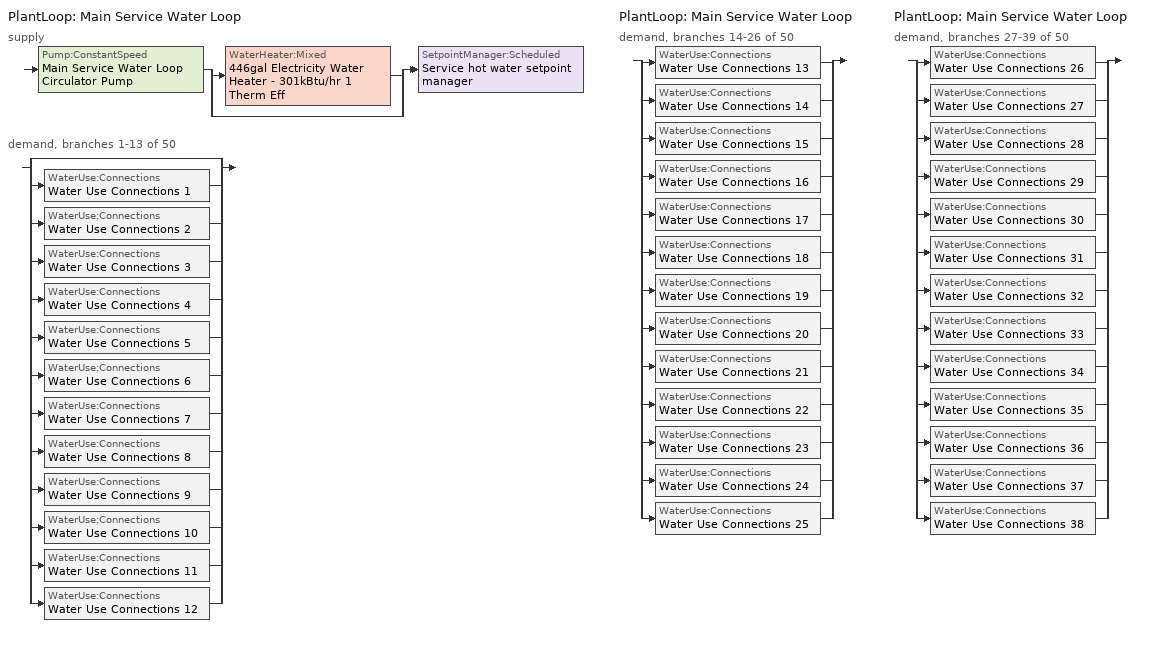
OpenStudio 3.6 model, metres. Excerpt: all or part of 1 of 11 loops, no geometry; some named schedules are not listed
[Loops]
PlantLoop 'Main Service Water Loop'
 supply: Pump:ConstantSpeed 'Main Service Water Loop Circulator Pump' > split
  | WaterHeater:Mixed '446gal Electricity Water Heater - 301kBtu/hr 1 Therm Eff'
  | bypass
  join > SetpointManager:Scheduled 'Service hot water setpoint manager'
 demand, branches 1-13 of 50: split
  | bypass
  | WaterUse:Connections 'Water Use Connections 1'
  | WaterUse:Connections 'Water Use Connections 2'
  | WaterUse:Connections 'Water Use Connections 3'
  | WaterUse:Connections 'Water Use Connections 4'
  | WaterUse:Connections 'Water Use Connections 5'
  | WaterUse:Connections 'Water Use Connections 6'
  | WaterUse:Connections 'Water Use Connections 7'
  | WaterUse:Connections 'Water Use Connections 8'
  | WaterUse:Connections 'Water Use Connections 9'
  | WaterUse:Connections 'Water Use Connections 10'
  | WaterUse:Connections 'Water Use Connections 11'
  | WaterUse:Connections 'Water Use Connections 12'
PlantLoop 'Main Service Water Loop'
 demand, branches 14-26 of 50: split
  | WaterUse:Connections 'Water Use Connections 13'
  | WaterUse:Connections 'Water Use Connections 14'
  | WaterUse:Connections 'Water Use Connections 15'
  | WaterUse:Connections 'Water Use Connections 16'
  | WaterUse:Connections 'Water Use Connections 17'
  | WaterUse:Connections 'Water Use Connections 18'
  | WaterUse:Connections 'Water Use Connections 19'
  | WaterUse:Connections 'Water Use Connections 20'
  | WaterUse:Connections 'Water Use Connections 21'
  | WaterUse:Connections 'Water Use Connections 22'
  | WaterUse:Connections 'Water Use Connections 23'
  | WaterUse:Connections 'Water Use Connections 24'
  | WaterUse:Connections 'Water Use Connections 25'
PlantLoop 'Main Service Water Loop'
 demand, branches 27-39 of 50: split
  | WaterUse:Connections 'Water Use Connections 26'
  | WaterUse:Connections 'Water Use Connections 27'
  | WaterUse:Connections 'Water Use Connections 28'
  | WaterUse:Connections 'Water Use Connections 29'
  | WaterUse:Connections 'Water Use Connections 30'
  | WaterUse:Connections 'Water Use Connections 31'
  | WaterUse:Connections 'Water Use Connections 32'
  | WaterUse:Connections 'Water Use Connections 33'
  | WaterUse:Connections 'Water Use Connections 34'
  | WaterUse:Connections 'Water Use Connections 35'
  | WaterUse:Connections 'Water Use Connections 36'
  | WaterUse:Connections 'Water Use Connections 37'
  | WaterUse:Connections 'Water Use Connections 38'
[SetpointManager:Scheduled]
Service hot water setpoint manager: Control Variable=Temperature; Schedule=Service Water Loop Temp - 140F; Setpoint Node or NodeList=Main Service Water Loop Supply Outlet Node
[PlantLoop]
Main Service Water Loop: Glycol Concentration=0; Maximum Loop Temperature {C}=60; Minimum Loop Temperature {C}=10; Plant Loop Volume {m3}=Autocalculate; Load Distribution Scheme=Optimal
[Sizing:Plant]
Main Service Water Loop: Loop Type=Heating; Design Loop Exit Temperature {C}=60; Loop Design Temperature Difference {deltaC}=5; Sizing Option=NonCoincident; Zone Timesteps in Averaging Window=1; Coincident Sizing Factor Mode=None
[Pump:ConstantSpeed]
Main Service Water Loop Circulator Pump: Rated Flow Rate {m3/s}=autosize; Rated Pump Head {Pa}=239928; Rated Power Consumption {W}=autosize; Motor Efficiency=0.855; Fraction of Motor Inefficiencies to Fluid Stream=0; Pump Control Type=Intermittent; Design Power Sizing Method=PowerPerFlowPerPressure; Design Electric Power per Unit Flow Rate {W/(m3/s)}=348701.1; Design Shaft Power per Unit Flow Rate per Unit Head {W-s/m3-Pa}=1.28205
[WaterHeater:Mixed]
446gal Electricity Water Heater - 301kBtu/hr 1 Therm Eff: Tank Volume {m3}=1.68934; Setpoint Temperature Schedule=Service Water Loop Temp - 140F; Deadband Temperature Difference {deltaC}=2; Maximum Temperature Limit {C}=60; Heater Control Type=Cycle; Heater Maximum Capacity {W}=88267.9; Heater Fuel Type=Electricity; Heater Thermal Efficiency=1; Off Cycle Parasitic Fuel Consumption Rate {W}=137.414; Off Cycle Parasitic Fuel Type=Electricity; Off Cycle Parasitic Heat Fraction to Tank=0.8; On Cycle Parasitic Fuel Consumption Rate {W}=137.414; On Cycle Parasitic Fuel Type=Electricity; On Cycle Parasitic Heat Fraction to Tank=0; Ambient Temperature Indicator=Schedule; Ambient Temperature Schedule=Water Heater Ambient Temp Schedule - 70.0f; Off Cycle Loss Coefficient to Ambient Temperature {W/K}=5.7228; On Cycle Loss Coefficient to Ambient Temperature {W/K}=5.7228; Use Side Effectiveness=1; Source Side Effectiveness=1; Use Side Design Flow Rate {m3/s}=autosize; Source Side Design Flow Rate {m3/s}=autosize; Indirect Water Heating Recovery Time {hr}=1.5; Source Side Flow Control Mode=IndirectHeatPrimarySetpoint
[WaterHeater:Sizing]
446gal Electricity Water Heater - 301kBtu/hr 1 Therm Eff: Design Mode=PeakDraw; Time Storage Can Meet Peak Draw {hr}=0.538503; Time for Tank Recovery {hr}=0; Nominal Tank Volume for Autosizing Plant Connections {m3}=1
[WaterUse:Connections] Drain Water Heat Exchanger Type=None; Drain Water Heat Exchanger Destination=Plant
Name | Water Use Equipment Name 1
Water Use Connections 1 | Employeeloungeflr1 Service Water Use 0.02gal/min
Water Use Connections 2 | Exercisecenterflr1 Service Water Use 0.05gal/min
Water Use Connections 3 | Frontloungeflr1 Service Water Use 0.04gal/min
Water Use Connections 4 | Frontofficeflr1 Service Water Use 0.05gal/min
Water Use Connections 5 | Frontstorageflr1 Service Water Use 0.0gal/min
Water Use Connections 6 | Frontstorageflr2 Service Water Use 0.0gal/min
Water Use Connections 7 | Frontstorageflr3 Service Water Use 0.0gal/min
Water Use Connections 8 | Frontstorageflr4 Service Water Use 0.0gal/min
Water Use Connections 9 | Guestroom101 Service Water Use 0.07gal/min
Water Use Connections 10 | Guestroom102 Service Water Use 0.07gal/min
Water Use Connections 11 | Guestroom103 Service Water Use 0.07gal/min
Water Use Connections 12 | Guestroom104 Service Water Use 0.07gal/min
Water Use Connections 13 | Guestroom105 Service Water Use 0.07gal/min
Water Use Connections 14 | Guestroom201 Service Water Use 0.07gal/min
Water Use Connections 15 | Guestroom202_205 Service Water Use 0.27gal/min
Water Use Connections 16 | Guestroom206_208 Service Water Use 0.22gal/min
Water Use Connections 17 | Guestroom209_212 Service Water Use 0.27gal/min
Water Use Connections 18 | Guestroom213 Service Water Use 0.07gal/min
Water Use Connections 19 | Guestroom214 Service Water Use 0.07gal/min
Water Use Connections 20 | Guestroom215_218 Service Water Use 0.27gal/min
Water Use Connections 21 | Guestroom219 Service Water Use 0.07gal/min
Water Use Connections 22 | Guestroom220_223 Service Water Use 0.27gal/min
Water Use Connections 23 | Guestroom224 Service Water Use 0.07gal/min
Water Use Connections 24 | Guestroom301 Service Water Use 0.07gal/min
Water Use Connections 25 | Guestroom302_305 Service Water Use 0.27gal/min
Water Use Connections 26 | Guestroom306_308 Service Water Use 0.22gal/min
Water Use Connections 27 | Guestroom309_312 Service Water Use 0.27gal/min
Water Use Connections 28 | Guestroom313 Service Water Use 0.07gal/min
Water Use Connections 29 | Guestroom314 Service Water Use 0.07gal/min
Water Use Connections 30 | Guestroom315_318 Service Water Use 0.27gal/min
Water Use Connections 31 | Guestroom319 Service Water Use 0.07gal/min
Water Use Connections 32 | Guestroom320_323 Service Water Use 0.27gal/min
Water Use Connections 33 | Guestroom324 Service Water Use 0.07gal/min
Water Use Connections 34 | Guestroom401 Service Water Use 0.07gal/min
Water Use Connections 35 | Guestroom402_405 Service Water Use 0.27gal/min
Water Use Connections 36 | Guestroom406_408 Service Water Use 0.22gal/min
Water Use Connections 37 | Guestroom409_412 Service Water Use 0.27gal/min
Water Use Connections 38 | Guestroom413 Service Water Use 0.07gal/min
[WaterUse:Equipment:Definition]
Name | Peak Flow Rate {m3/s} | Target Temperature Schedule | Sensible Fraction Schedule | Latent Fraction Schedule
Employeeloungeflr1 Service Water Use Def 0.02gal/min | 1.05306e-06 | Schedule Ruleset 5 | Schedule Ruleset 3 | Schedule Ruleset 4
Exercisecenterflr1 Service Water Use Def 0.05gal/min | 3.15404e-06 | Schedule Ruleset 8 | Schedule Ruleset 6 | Schedule Ruleset 7
Frontloungeflr1 Service Water Use Def 0.04gal/min | 2.61999e-06 | Schedule Ruleset 11 | Schedule Ruleset 9 | Schedule Ruleset 10
Frontofficeflr1 Service Water Use Def 0.05gal/min | 3.15743e-06 | Schedule Ruleset 14 | Schedule Ruleset 12 | Schedule Ruleset 13
Frontstorageflr1 Service Water Use Def 0.0gal/min | 2.02531e-07 | Schedule Ruleset 17 | Schedule Ruleset 15 | Schedule Ruleset 16
Frontstorageflr2 Service Water Use Def 0.0gal/min | 2.02531e-07 | Schedule Ruleset 20 | Schedule Ruleset 18 | Schedule Ruleset 19
Frontstorageflr3 Service Water Use Def 0.0gal/min | 2.02531e-07 | Schedule Ruleset 23 | Schedule Ruleset 21 | Schedule Ruleset 22
Frontstorageflr4 Service Water Use Def 0.0gal/min | 2.02531e-07 | Schedule Ruleset 26 | Schedule Ruleset 24 | Schedule Ruleset 25
Guestroom101 Service Water Use Def 0.07gal/min | 4.2109e-06 | Schedule Ruleset 29 | Schedule Ruleset 27 | Schedule Ruleset 28
Guestroom102 Service Water Use Def 0.07gal/min | 4.2109e-06 | Schedule Ruleset 32 | Schedule Ruleset 30 | Schedule Ruleset 31
Guestroom103 Service Water Use Def 0.07gal/min | 4.2109e-06 | Schedule Ruleset 35 | Schedule Ruleset 33 | Schedule Ruleset 34
Guestroom104 Service Water Use Def 0.07gal/min | 4.2106e-06 | Schedule Ruleset 38 | Schedule Ruleset 36 | Schedule Ruleset 37
Guestroom105 Service Water Use Def 0.07gal/min | 4.2106e-06 | Schedule Ruleset 41 | Schedule Ruleset 39 | Schedule Ruleset 40
Guestroom201 Service Water Use Def 0.07gal/min | 4.2109e-06 | Schedule Ruleset 44 | Schedule Ruleset 42 | Schedule Ruleset 43
Guestroom202_205 Service Water Use Def 0.27gal/min | 1.68436e-05 | Schedule Ruleset 47 | Schedule Ruleset 45 | Schedule Ruleset 46
Guestroom206_208 Service Water Use Def 0.22gal/min | 1.36044e-05 | Schedule Ruleset 50 | Schedule Ruleset 48 | Schedule Ruleset 49
Guestroom209_212 Service Water Use Def 0.27gal/min | 1.68436e-05 | Schedule Ruleset 53 | Schedule Ruleset 51 | Schedule Ruleset 52
Guestroom213 Service Water Use Def 0.07gal/min | 4.2109e-06 | Schedule Ruleset 56 | Schedule Ruleset 54 | Schedule Ruleset 55
Guestroom214 Service Water Use Def 0.07gal/min | 4.2106e-06 | Schedule Ruleset 59 | Schedule Ruleset 57 | Schedule Ruleset 58
Guestroom215_218 Service Water Use Def 0.27gal/min | 1.68424e-05 | Schedule Ruleset 62 | Schedule Ruleset 60 | Schedule Ruleset 61
Guestroom219 Service Water Use Def 0.07gal/min | 4.2106e-06 | Schedule Ruleset 65 | Schedule Ruleset 63 | Schedule Ruleset 64
Guestroom220_223 Service Water Use Def 0.27gal/min | 1.68424e-05 | Schedule Ruleset 68 | Schedule Ruleset 66 | Schedule Ruleset 67
Guestroom224 Service Water Use Def 0.07gal/min | 4.2106e-06 | Schedule Ruleset 71 | Schedule Ruleset 69 | Schedule Ruleset 70
Guestroom301 Service Water Use Def 0.07gal/min | 4.2109e-06 | Schedule Ruleset 74 | Schedule Ruleset 72 | Schedule Ruleset 73
Guestroom302_305 Service Water Use Def 0.27gal/min | 1.68436e-05 | Schedule Ruleset 77 | Schedule Ruleset 75 | Schedule Ruleset 76
Guestroom306_308 Service Water Use Def 0.22gal/min | 1.36044e-05 | Schedule Ruleset 80 | Schedule Ruleset 78 | Schedule Ruleset 79
Guestroom309_312 Service Water Use Def 0.27gal/min | 1.68436e-05 | Schedule Ruleset 83 | Schedule Ruleset 81 | Schedule Ruleset 82
Guestroom313 Service Water Use Def 0.07gal/min | 4.2109e-06 | Schedule Ruleset 86 | Schedule Ruleset 84 | Schedule Ruleset 85
Guestroom314 Service Water Use Def 0.07gal/min | 4.2106e-06 | Schedule Ruleset 89 | Schedule Ruleset 87 | Schedule Ruleset 88
Guestroom315_318 Service Water Use Def 0.27gal/min | 1.68424e-05 | Schedule Ruleset 92 | Schedule Ruleset 90 | Schedule Ruleset 91
Guestroom319 Service Water Use Def 0.07gal/min | 4.2106e-06 | Schedule Ruleset 95 | Schedule Ruleset 93 | Schedule Ruleset 94
Guestroom320_323 Service Water Use Def 0.27gal/min | 1.68424e-05 | Schedule Ruleset 98 | Schedule Ruleset 96 | Schedule Ruleset 97
Guestroom324 Service Water Use Def 0.07gal/min | 4.2106e-06 | Schedule Ruleset 101 | Schedule Ruleset 99 | Schedule Ruleset 100
Guestroom401 Service Water Use Def 0.07gal/min | 4.2109e-06 | Schedule Ruleset 104 | Schedule Ruleset 102 | Schedule Ruleset 103
Guestroom402_405 Service Water Use Def 0.27gal/min | 1.68436e-05 | Schedule Ruleset 107 | Schedule Ruleset 105 | Schedule Ruleset 106
Guestroom406_408 Service Water Use Def 0.22gal/min | 1.36044e-05 | Schedule Ruleset 110 | Schedule Ruleset 108 | Schedule Ruleset 109
Guestroom409_412 Service Water Use Def 0.27gal/min | 1.68436e-05 | Schedule Ruleset 113 | Schedule Ruleset 111 | Schedule Ruleset 112
Guestroom413 Service Water Use Def 0.07gal/min | 4.2109e-06 | Schedule Ruleset 116 | Schedule Ruleset 114 | Schedule Ruleset 115
[WaterUse:Equipment]
Name | Water Use Equipment Definition | Space | Flow Rate Fraction Schedule
Employeeloungeflr1 Service Water Use 0.02gal/min | Employeeloungeflr1 Service Water Use Def 0.02gal/min | EmployeeLoungeFlr1 | NECB-B-Service Water Heating
Exercisecenterflr1 Service Water Use 0.05gal/min | Exercisecenterflr1 Service Water Use Def 0.05gal/min | ExerciseCenterFlr1 | NECB-B-Service Water Heating
Frontloungeflr1 Service Water Use 0.04gal/min | Frontloungeflr1 Service Water Use Def 0.04gal/min | FrontLoungeFlr1 | NECB-H-Service Water Heating
Frontofficeflr1 Service Water Use 0.05gal/min | Frontofficeflr1 Service Water Use Def 0.05gal/min | FrontOfficeFlr1 | NECB-A-Service Water Heating
Frontstorageflr1 Service Water Use 0.0gal/min | Frontstorageflr1 Service Water Use Def 0.0gal/min | FrontStorageFlr1 | NECB-E-Service Water Heating
Frontstorageflr2 Service Water Use 0.0gal/min | Frontstorageflr2 Service Water Use Def 0.0gal/min | FrontStorageFlr2 | NECB-E-Service Water Heating
Frontstorageflr3 Service Water Use 0.0gal/min | Frontstorageflr3 Service Water Use Def 0.0gal/min | FrontStorageFlr3 | NECB-E-Service Water Heating
Frontstorageflr4 Service Water Use 0.0gal/min | Frontstorageflr4 Service Water Use Def 0.0gal/min | FrontStorageFlr4 | NECB-E-Service Water Heating
Guestroom101 Service Water Use 0.07gal/min | Guestroom101 Service Water Use Def 0.07gal/min | GuestRoom101 | NECB-F-Service Water Heating
Guestroom102 Service Water Use 0.07gal/min | Guestroom102 Service Water Use Def 0.07gal/min | GuestRoom102 | NECB-F-Service Water Heating
Guestroom103 Service Water Use 0.07gal/min | Guestroom103 Service Water Use Def 0.07gal/min | GuestRoom103 | NECB-F-Service Water Heating
Guestroom104 Service Water Use 0.07gal/min | Guestroom104 Service Water Use Def 0.07gal/min | GuestRoom104 | NECB-F-Service Water Heating
Guestroom105 Service Water Use 0.07gal/min | Guestroom105 Service Water Use Def 0.07gal/min | GuestRoom105 | NECB-F-Service Water Heating
Guestroom201 Service Water Use 0.07gal/min | Guestroom201 Service Water Use Def 0.07gal/min | GuestRoom201 | NECB-F-Service Water Heating
Guestroom202_205 Service Water Use 0.27gal/min | Guestroom202_205 Service Water Use Def 0.27gal/min | GuestRoom202_205 | NECB-F-Service Water Heating
Guestroom206_208 Service Water Use 0.22gal/min | Guestroom206_208 Service Water Use Def 0.22gal/min | GuestRoom206_208 | NECB-F-Service Water Heating
Guestroom209_212 Service Water Use 0.27gal/min | Guestroom209_212 Service Water Use Def 0.27gal/min | GuestRoom209_212 | NECB-F-Service Water Heating
Guestroom213 Service Water Use 0.07gal/min | Guestroom213 Service Water Use Def 0.07gal/min | GuestRoom213 | NECB-F-Service Water Heating
Guestroom214 Service Water Use 0.07gal/min | Guestroom214 Service Water Use Def 0.07gal/min | GuestRoom214 | NECB-F-Service Water Heating
Guestroom215_218 Service Water Use 0.27gal/min | Guestroom215_218 Service Water Use Def 0.27gal/min | GuestRoom215_218 | NECB-F-Service Water Heating
Guestroom219 Service Water Use 0.07gal/min | Guestroom219 Service Water Use Def 0.07gal/min | GuestRoom219 | NECB-F-Service Water Heating
Guestroom220_223 Service Water Use 0.27gal/min | Guestroom220_223 Service Water Use Def 0.27gal/min | GuestRoom220_223 | NECB-F-Service Water Heating
Guestroom224 Service Water Use 0.07gal/min | Guestroom224 Service Water Use Def 0.07gal/min | GuestRoom224 | NECB-F-Service Water Heating
Guestroom301 Service Water Use 0.07gal/min | Guestroom301 Service Water Use Def 0.07gal/min | GuestRoom301 | NECB-F-Service Water Heating
Guestroom302_305 Service Water Use 0.27gal/min | Guestroom302_305 Service Water Use Def 0.27gal/min | GuestRoom302_305 | NECB-F-Service Water Heating
Guestroom306_308 Service Water Use 0.22gal/min | Guestroom306_308 Service Water Use Def 0.22gal/min | GuestRoom306_308 | NECB-F-Service Water Heating
Guestroom309_312 Service Water Use 0.27gal/min | Guestroom309_312 Service Water Use Def 0.27gal/min | GuestRoom309_312 | NECB-F-Service Water Heating
Guestroom313 Service Water Use 0.07gal/min | Guestroom313 Service Water Use Def 0.07gal/min | GuestRoom313 | NECB-F-Service Water Heating
Guestroom314 Service Water Use 0.07gal/min | Guestroom314 Service Water Use Def 0.07gal/min | GuestRoom314 | NECB-F-Service Water Heating
Guestroom315_318 Service Water Use 0.27gal/min | Guestroom315_318 Service Water Use Def 0.27gal/min | GuestRoom315_318 | NECB-F-Service Water Heating
Guestroom319 Service Water Use 0.07gal/min | Guestroom319 Service Water Use Def 0.07gal/min | GuestRoom319 | NECB-F-Service Water Heating
Guestroom320_323 Service Water Use 0.27gal/min | Guestroom320_323 Service Water Use Def 0.27gal/min | GuestRoom320_323 | NECB-F-Service Water Heating
Guestroom324 Service Water Use 0.07gal/min | Guestroom324 Service Water Use Def 0.07gal/min | GuestRoom324 | NECB-F-Service Water Heating
Guestroom401 Service Water Use 0.07gal/min | Guestroom401 Service Water Use Def 0.07gal/min | GuestRoom401 | NECB-F-Service Water Heating
Guestroom402_405 Service Water Use 0.27gal/min | Guestroom402_405 Service Water Use Def 0.27gal/min | GuestRoom402_405 | NECB-F-Service Water Heating
Guestroom406_408 Service Water Use 0.22gal/min | Guestroom406_408 Service Water Use Def 0.22gal/min | GuestRoom406_408 | NECB-F-Service Water Heating
Guestroom409_412 Service Water Use 0.27gal/min | Guestroom409_412 Service Water Use Def 0.27gal/min | GuestRoom409_412 | NECB-F-Service Water Heating
Guestroom413 Service Water Use 0.07gal/min | Guestroom413 Service Water Use Def 0.07gal/min | GuestRoom413 | NECB-F-Service Water Heating
[Schedule:Ruleset]
Name | Default Day Schedule
Service Water Loop Temp - 140F | Service Water Loop Temp - 140F Default
Water Heater Ambient Temp Schedule - 70.0f | Water Heater Ambient Temp Schedule - 70.0f Default
Schedule Ruleset 3 | Schedule Day 8
Schedule Ruleset 4 | Schedule Day 9
Schedule Ruleset 5 | Schedule Day 10
NECB-B-Service Water Heating | NECB-B-Service Water Heating Default
Schedule Ruleset 6 | Schedule Day 11
Schedule Ruleset 7 | Schedule Day 12
Schedule Ruleset 8 | Schedule Day 13
Schedule Ruleset 9 | Schedule Day 14
Schedule Ruleset 10 | Schedule Day 15
Schedule Ruleset 11 | Schedule Day 16
NECB-H-Service Water Heating | NECB-H-Service Water Heating Default
Schedule Ruleset 12 | Schedule Day 17
Schedule Ruleset 13 | Schedule Day 18
Schedule Ruleset 14 | Schedule Day 19
NECB-A-Service Water Heating | NECB-A-Service Water Heating Default
Schedule Ruleset 15 | Schedule Day 20
Schedule Ruleset 16 | Schedule Day 21
Schedule Ruleset 17 | Schedule Day 22
NECB-E-Service Water Heating | NECB-E-Service Water Heating Default
Schedule Ruleset 18 | Schedule Day 23
Schedule Ruleset 19 | Schedule Day 24
Schedule Ruleset 20 | Schedule Day 25
Schedule Ruleset 21 | Schedule Day 26
Schedule Ruleset 22 | Schedule Day 27
Schedule Ruleset 23 | Schedule Day 28
Schedule Ruleset 24 | Schedule Day 29
Schedule Ruleset 25 | Schedule Day 30
Schedule Ruleset 26 | Schedule Day 31
Schedule Ruleset 27 | Schedule Day 32
Schedule Ruleset 28 | Schedule Day 33
Schedule Ruleset 29 | Schedule Day 34
NECB-F-Service Water Heating | NECB-F-Service Water Heating Default
Schedule Ruleset 30 | Schedule Day 35
Schedule Ruleset 31 | Schedule Day 36
Schedule Ruleset 32 | Schedule Day 37
Schedule Ruleset 33 | Schedule Day 38
Schedule Ruleset 34 | Schedule Day 39
Schedule Ruleset 35 | Schedule Day 40
Schedule Ruleset 36 | Schedule Day 41
Schedule Ruleset 37 | Schedule Day 42
Schedule Ruleset 38 | Schedule Day 43
Schedule Ruleset 39 | Schedule Day 44
Schedule Ruleset 40 | Schedule Day 45
Schedule Ruleset 41 | Schedule Day 46
Schedule Ruleset 42 | Schedule Day 47
Schedule Ruleset 43 | Schedule Day 48
Schedule Ruleset 44 | Schedule Day 49
Schedule Ruleset 45 | Schedule Day 50
Schedule Ruleset 46 | Schedule Day 51
Schedule Ruleset 47 | Schedule Day 52
Schedule Ruleset 48 | Schedule Day 53
Schedule Ruleset 49 | Schedule Day 54
Schedule Ruleset 50 | Schedule Day 55
Schedule Ruleset 51 | Schedule Day 56
Schedule Ruleset 52 | Schedule Day 57
Schedule Ruleset 53 | Schedule Day 58
Schedule Ruleset 54 | Schedule Day 59
Schedule Ruleset 55 | Schedule Day 60
Schedule Ruleset 56 | Schedule Day 61
Schedule Ruleset 57 | Schedule Day 62
Schedule Ruleset 58 | Schedule Day 63
Schedule Ruleset 59 | Schedule Day 64
Schedule Ruleset 60 | Schedule Day 65
Schedule Ruleset 61 | Schedule Day 66
Schedule Ruleset 62 | Schedule Day 67
Schedule Ruleset 63 | Schedule Day 68
Schedule Ruleset 64 | Schedule Day 69
Schedule Ruleset 65 | Schedule Day 70
Schedule Ruleset 66 | Schedule Day 71
Schedule Ruleset 67 | Schedule Day 72
Schedule Ruleset 68 | Schedule Day 73
Schedule Ruleset 69 | Schedule Day 74
Schedule Ruleset 70 | Schedule Day 75
Schedule Ruleset 71 | Schedule Day 76
Schedule Ruleset 72 | Schedule Day 77
Schedule Ruleset 73 | Schedule Day 78
Schedule Ruleset 74 | Schedule Day 79
Schedule Ruleset 75 | Schedule Day 80
Schedule Ruleset 76 | Schedule Day 81
Schedule Ruleset 77 | Schedule Day 82
Schedule Ruleset 78 | Schedule Day 83
Schedule Ruleset 79 | Schedule Day 84
Schedule Ruleset 80 | Schedule Day 85
Schedule Ruleset 83 | Schedule Day 88
[Schedule:Day]
Service Water Loop Temp - 140F Default: 24, 0, 60
Water Heater Ambient Temp Schedule - 70.0f Default: 24, 0, 21.1111
NECB-B-Service Water Heating Default: 1, 0, 0.6, 2, 0, 0.5, 9, 0, 0.05, 11, 0, 0.7, 12, 0, 0.4, 13, 0, 0.5, 15, 0, 0.6, 16, 0, 0.4, 18, 0, 0.3, 19, 0, 0.4, 20, 0, 0.5, 22, 0, 0.8, 24, 0, 0.9
NECB-H-Service Water Heating Default: 24, 0, 0.9
NECB-A-Service Water Heating Default: 7, 0, 0.05, 8, 0, 0.1, 10, 0, 0.5, 16, 0, 0.9, 17, 0, 0.7, 18, 0, 0.5, 19, 0, 0.3, 22, 0, 0.2, 24, 0, 0.05
NECB-E-Service Water Heating Default: 8, 0, 0.05, 9, 0, 0.1, 10, 0, 0.4, 12, 0, 0.5, 13, 0, 0.7, 14, 0, 0.9, 15, 0, 0.8, 16, 0, 0.7, 17, 0, 0.8, 18, 0, 0.3, 24, 0, 0.05
NECB-F-Service Water Heating Default: 1, 0, 0.5, 2, 0, 0.3, 3, 0, 0.2, 5, 0, 0.1, 6, 0, 0.2, 7, 0, 0.4, 8, 0, 0.6, 9, 0, 0.9, 10, 0, 0.7, 12, 0, 0.5, 13, 0, 0.4, 14, 0, 0.5, 15, 0, 0.4, 19, 0, 0.3, 20, 0, 0.5, 24, 0, 0.7
[Schedule:Rule] Date Specification Type=DateRange; Start Month=1; Start Day=1; End Month=12; End Day=31
Name | Schedule Ruleset | Rule Order | Day Schedule | Apply Monday | Apply Tuesday | Apply Wednesday | Apply Thursday | Apply Friday | Apply Saturday | Apply Sunday
Schedule Rule 92 | NECB-B-Service Water Heating | 2 | NECB-B-Service Water Heating Default|Wkdy Day | Yes | Yes | Yes | Yes | Yes
Schedule Rule 93 | NECB-B-Service Water Heating | 1 | NECB-B-Service Water Heating Sat Day |  |  |  |  |  | Yes
Schedule Rule 94 | NECB-B-Service Water Heating | 0 | NECB-B-Service Water Heating Sun|Hol Day |  |  |  |  |  |  | Yes
Schedule Rule 95 | NECB-H-Service Water Heating | 2 | NECB-H-Service Water Heating Default|Wkdy Day | Yes | Yes | Yes | Yes | Yes
Schedule Rule 96 | NECB-H-Service Water Heating | 1 | NECB-H-Service Water Heating Sat Day |  |  |  |  |  | Yes
Schedule Rule 97 | NECB-H-Service Water Heating | 0 | NECB-H-Service Water Heating Sun|Hol Day |  |  |  |  |  |  | Yes
Schedule Rule 98 | NECB-A-Service Water Heating | 2 | NECB-A-Service Water Heating Default|Wkdy Day | Yes | Yes | Yes | Yes | Yes
Schedule Rule 99 | NECB-A-Service Water Heating | 1 | NECB-A-Service Water Heating Sat Day |  |  |  |  |  | Yes
Schedule Rule 100 | NECB-A-Service Water Heating | 0 | NECB-A-Service Water Heating Sun|Hol Day |  |  |  |  |  |  | Yes
Schedule Rule 101 | NECB-E-Service Water Heating | 2 | NECB-E-Service Water Heating Default|Wkdy Day | Yes | Yes | Yes | Yes | Yes
Schedule Rule 102 | NECB-E-Service Water Heating | 1 | NECB-E-Service Water Heating Sat Day |  |  |  |  |  | Yes
Schedule Rule 103 | NECB-E-Service Water Heating | 0 | NECB-E-Service Water Heating Sun|Hol Day |  |  |  |  |  |  | Yes
Schedule Rule 104 | NECB-F-Service Water Heating | 2 | NECB-F-Service Water Heating Default|Wkdy Day | Yes | Yes | Yes | Yes | Yes
Schedule Rule 105 | NECB-F-Service Water Heating | 1 | NECB-F-Service Water Heating Sat Day |  |  |  |  |  | Yes
Schedule Rule 106 | NECB-F-Service Water Heating | 0 | NECB-F-Service Water Heating Sun|Hol Day |  |  |  |  |  |  | Yes
